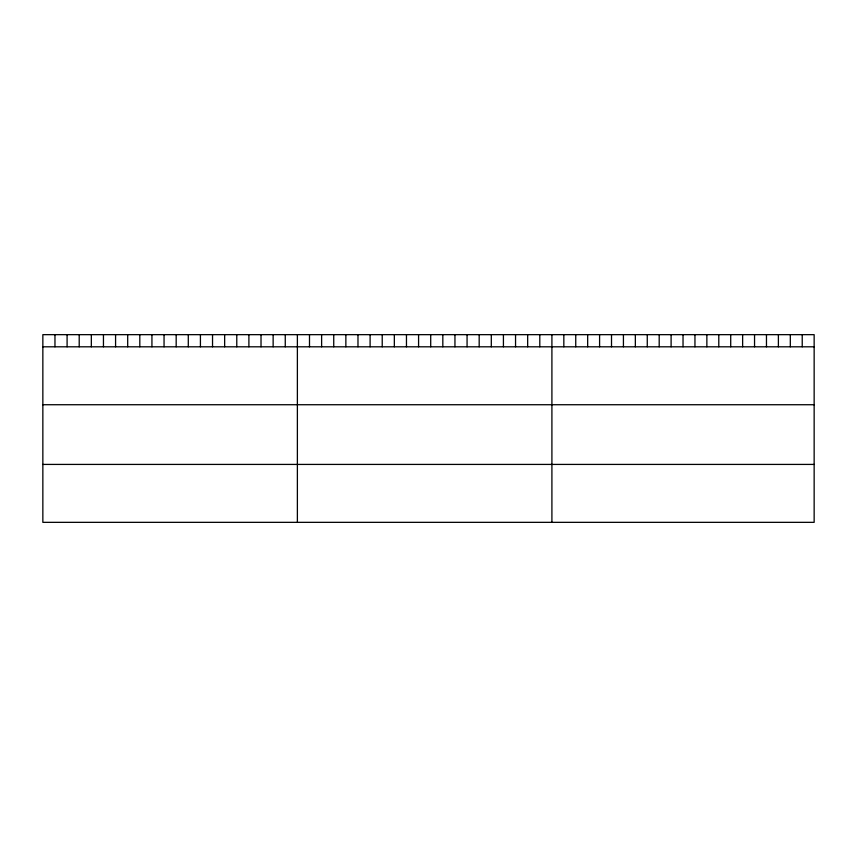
<?xml version="1.0" encoding="UTF-8"?>
<svg xmlns="http://www.w3.org/2000/svg" width="857" height="857" viewBox="0 0 857 857"><rect width="100%" height="100%" fill="white"/><g stroke="black" fill="none" stroke-linecap="round" stroke-linejoin="round"><path stroke-width="1.29" d="M814.15 346.806L814.15 522.341L42.85 522.341L42.85 334.659L814.15 334.659L814.15 346.806L42.85 346.806M42.85 404.729L814.15 404.729M42.85 464.419L814.15 464.419M802.227 334.659L802.227 346.806M790.315 334.659L790.315 346.806M778.392 334.659L778.392 346.806M766.469 334.659L766.469 346.806M754.546 334.659L754.546 346.806M742.633 334.659L742.633 346.806M730.71 334.659L730.71 346.806M718.787 334.659L718.787 346.806M706.864 334.659L706.864 346.806M694.952 334.659L694.952 346.806M683.029 334.659L683.029 346.806M671.106 334.659L671.106 346.806M659.194 334.659L659.194 346.806M647.271 334.659L647.271 346.806M635.348 334.659L635.348 346.806M623.425 334.659L623.425 346.806M611.512 334.659L611.512 346.806M599.589 334.659L599.589 346.806M587.666 334.659L587.666 346.806M575.743 334.659L575.743 346.806M563.831 334.659L563.831 346.806M551.908 334.659L551.908 522.341M539.792 334.659L539.792 346.806M527.666 334.659L527.666 346.806M515.55 334.659L515.55 346.806M503.423 334.659L503.423 346.806M491.307 334.659L491.307 346.806M479.181 334.659L479.181 346.806M467.065 334.659L467.065 346.806M454.949 334.659L454.949 346.806M442.823 334.659L442.823 346.806M430.707 334.659L430.707 346.806M418.58 334.659L418.58 346.806M406.464 334.659L406.464 346.806M394.338 334.659L394.338 346.806M382.222 334.659L382.222 346.806M370.106 334.659L370.106 346.806M357.98 334.659L357.98 346.806M345.864 334.659L345.864 346.806M333.737 334.659L333.737 346.806M321.621 334.659L321.621 346.806M309.495 334.659L309.495 346.806M297.379 334.659L297.379 522.341M285.263 334.659L285.263 346.806M273.137 334.659L273.137 346.806M261.021 334.659L261.021 346.806M248.894 334.659L248.894 346.806M236.778 334.659L236.778 346.806M224.652 334.659L224.652 346.806M212.536 334.659L212.536 346.806M200.42 334.659L200.42 346.806M188.294 334.659L188.294 346.806M176.178 334.659L176.178 346.806M164.051 334.659L164.051 346.806M151.935 334.659L151.935 346.806M139.809 334.659L139.809 346.806M127.693 334.659L127.693 346.806M115.577 334.659L115.577 346.806M103.451 334.659L103.451 346.806M91.335 334.659L91.335 346.806M79.208 334.659L79.208 346.806M67.092 334.659L67.092 346.806M54.966 334.659L54.966 346.806"/></g></svg>
